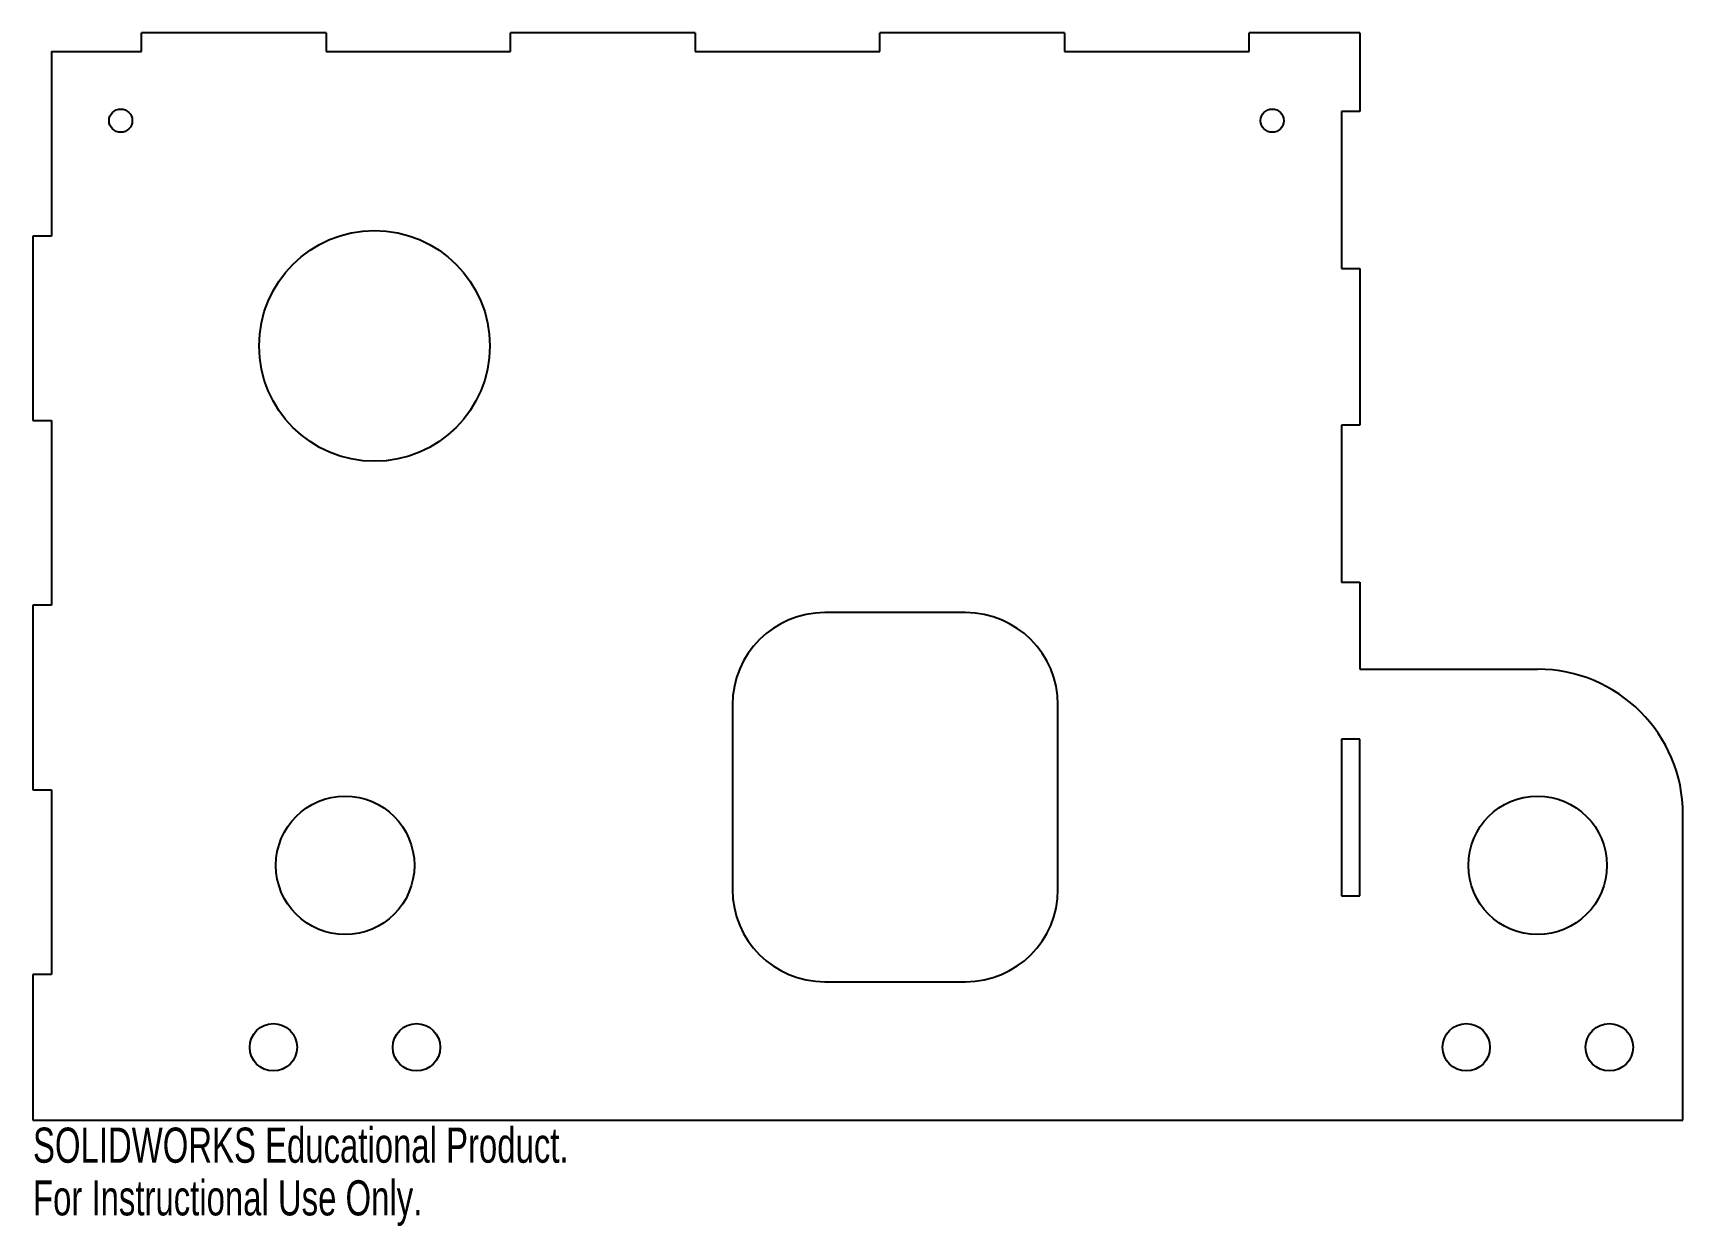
# Model space of a CAD drawing. Header units: inches. Extents: x -4.52 to 4.42, y -3.52 to 2.94.
import ezdxf

# ---------------------------------------------------------------- set-up
doc = ezdxf.new("R2010")
doc.units = ezdxf.units.IN
doc.header["$MEASUREMENT"] = 0
doc.styles.add('SLDTEXTSTYLE0', font='TXT', dxfattribs={"width": 0.7})

msp = doc.modelspace()

# ---------------------------------------------------------------- linework, layer by layer
at = {"color": 7, "linetype": 'Continuous', "lineweight": 25}
for p, q in [((-3.93145, 2.845), (-3.93145, 2.945)), ((-2.93145, 2.945), (-3.93145, 2.945)), ((-2.93145, 2.945), (-2.93145, 2.845)), ((-1.93145, 2.845), (-1.93145, 2.945)), ((-0.93145, 2.945), (-1.93145, 2.945)), ((-0.93145, 2.945), (-0.93145, 2.845)), ((0.06855, 2.845), (0.06855, 2.945)), ((1.06855, 2.945), (0.06855, 2.945)), ((1.06855, 2.945), (1.06855, 2.845)), ((2.06855, 2.845), (2.06855, 2.945)), ((2.66855, 2.945), (2.06855, 2.945)), ((2.66855, 2.945), (2.66855, 2.52)), ((-4.41855, 2.845), (-3.93145, 2.845)), ((-4.41855, 2.845), (-4.41855, 1.845)), ((-2.93145, 2.845), (-1.93145, 2.845)), ((-0.93145, 2.845), (0.06855, 2.845)), ((1.06855, 2.845), (2.06855, 2.845)), ((2.66855, 2.52), (2.56855, 2.52)), ((2.56855, 2.52), (2.56855, 1.67)), ((-4.51855, 1.845), (-4.51855, 0.845)), ((-4.41855, 1.845), (-4.51855, 1.845)), ((2.56855, 1.67), (2.66855, 1.67)), ((2.66855, 1.67), (2.66855, 0.82)), ((-4.51855, 0.845), (-4.41855, 0.845)), ((-4.41855, 0.845), (-4.41855, -0.155)), ((2.66855, 0.82), (2.56855, 0.82)), ((2.56855, 0.82), (2.56855, -0.03)), ((2.56855, -0.03), (2.66855, -0.03)), ((2.66855, -0.03), (2.66855, -0.5015)), ((-4.51855, -0.155), (-4.51855, -1.155)), ((-4.41855, -0.155), (-4.51855, -0.155)), ((0.53305, -0.195), (-0.22995, -0.195)), ((2.66855, -0.5015), (3.63105, -0.5015)), ((-0.72995, -0.695), (-0.72995, -1.695)), ((1.03305, -1.695), (1.03305, -0.695)), ((2.66855, -0.88), (2.56855, -0.88)), ((2.56855, -0.88), (2.56855, -1.73)), ((2.66855, -1.73), (2.66855, -0.88)), ((-4.51855, -1.155), (-4.41855, -1.155)), ((-4.41855, -1.155), (-4.41855, -2.155)), ((4.41855, -2.945), (4.41855, -1.289)), ((2.56855, -1.73), (2.66855, -1.73)), ((-4.41855, -2.155), (-4.51855, -2.155)), ((-4.51855, -2.155), (-4.51855, -2.945)), ((-0.22995, -2.195), (0.53305, -2.195)), ((-4.51855, -2.945), (4.41855, -2.945))]:
    msp.add_line(p, q, dxfattribs=at)
for centre, radius in [((-4.04355, 2.47), 0.06299), ((2.19355, 2.47), 0.06299), ((-2.66875, 1.2495), 0.625), ((-2.82795, -1.56445), 0.375), ((3.63105, -1.56445), 0.375), ((-3.21645, -2.55), 0.1285), ((-2.44145, -2.55), 0.1285), ((3.24455, -2.55), 0.1285), ((4.01955, -2.55), 0.1285)]:
    msp.add_circle(centre, radius, dxfattribs=at)
for centre, radius, start, end in [((-0.22995, -0.695), 0.5, 90, 180), ((0.53305, -0.695), 0.5, 0, 90), ((3.63105, -1.289), 0.7875, 0, 90), ((-0.22995, -1.695), 0.5, 180, 270), ((0.53305, -1.695), 0.5, 270, 0)]:
    msp.add_arc(centre, radius, start, end, dxfattribs=at)

# ---------------------------------------------------------------- texts
at = {"color": 7, "linetype": 'Continuous', "char_height": 0.1903, "attachment_point": 1, "style": 'SLDTEXTSTYLE0'}
for s, insert in [('SOLIDWORKS Educational Product.', (-4.51855, -2.98514)), ('For Instructional Use Only.', (-4.51855, -3.27059))]:
    msp.add_mtext(s, dxfattribs=dict(at, insert=insert))

doc.saveas('drawing.dxf')
